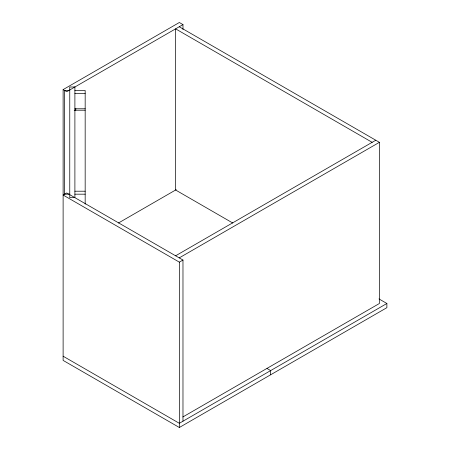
<?xml version="1.0" encoding="UTF-8"?>
<svg xmlns="http://www.w3.org/2000/svg" width="450" height="450" viewBox="0 0 450 450"><rect width="100%" height="100%" fill="white"/><g stroke="black" fill="none" stroke-linecap="round" stroke-linejoin="round"><path stroke-width="0.67" d="M378.968 298.918L386.882 303.486L386.882 307.676L179.342 427.5L63.118 360.399L63.118 89.601L179.342 22.5L182.976 24.598L182.976 29.503M182.976 24.598L66.752 91.699L63.118 89.601M118.474 222.998L176.282 189.624M175.607 255.791L375.778 140.226M179.235 257.889L379.412 142.324L379.412 303.486L182.886 416.947M182.976 260.049L66.752 192.949L63.118 195.041L179.342 262.142L182.976 260.049L182.976 421.211M386.882 303.486L179.342 423.304L63.118 356.209M69.761 90.467L64.626 90.467L64.626 194.856M74.897 90.467L85.168 90.467L85.168 204.131M74.897 93.437L85.168 93.437M74.897 108.771L85.168 108.771M74.211 110.211L85.168 110.211M74.897 191.211L85.168 191.211M64.626 194.175L69.761 194.175M74.897 194.175L85.168 194.175M179.235 26.753L379.412 142.324M372.144 142.324L175.607 28.851L175.607 190.013L232.802 223.037M267.007 368.477L270.658 370.586L270.658 374.777M179.342 262.142L179.342 427.5M75.774 108.427L75.774 110.211M74.897 86.996L69.761 86.996L69.761 197.651L74.897 197.651L74.897 86.996"/></g></svg>
